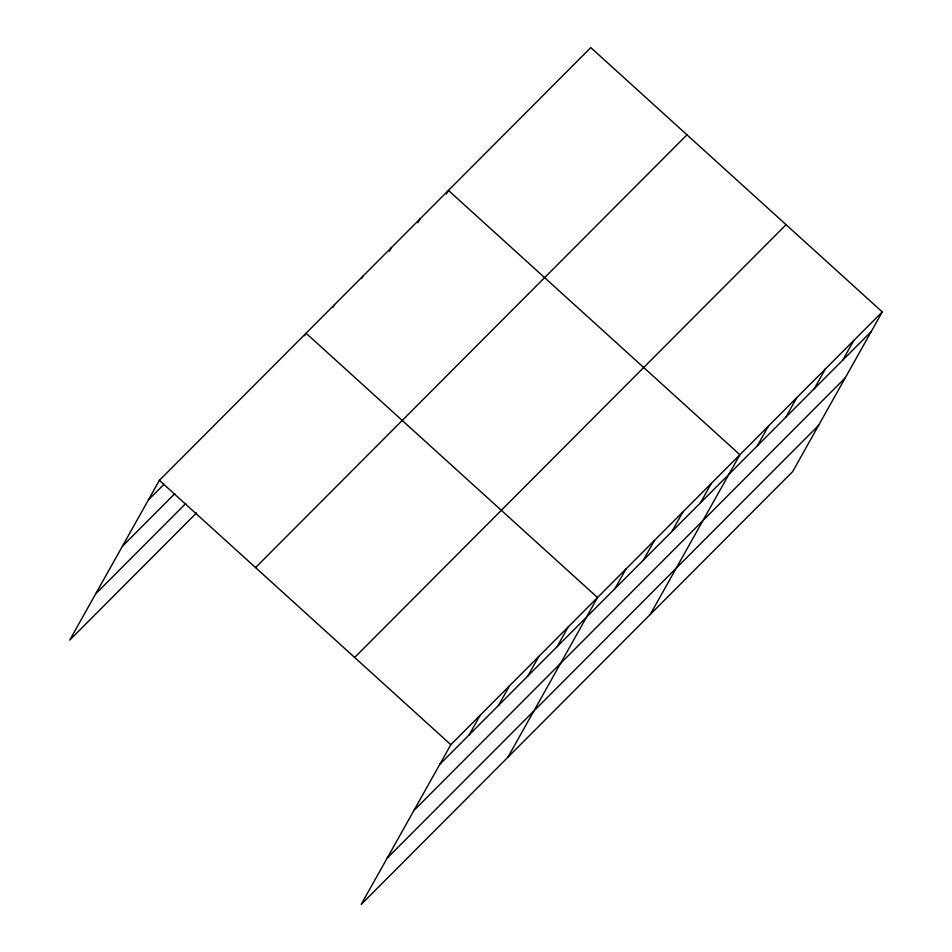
<?xml version="1.0" encoding="UTF-8"?>
<svg xmlns="http://www.w3.org/2000/svg" width="952" height="952" viewBox="0 0 952 952"><rect width="100%" height="100%" fill="white"/><g stroke="black" fill="none" stroke-linecap="round" stroke-linejoin="round"><path stroke-width="1.43" d="M882.254 311.923L450.832 744.69L361.201 904.4L792.623 471.645L882.254 311.923L590.799 47.6L159.377 480.355L69.746 640.077L196.529 512.902M304.688 335.675L306.056 333.224L597.511 597.547L507.88 757.268M333.152 307.115L334.533 304.652M361.629 278.555L363.01 276.092M389.416 251.221L391.486 247.532M417.892 222.649L419.963 218.972M446.369 194.089L448.428 190.412L739.882 454.735L650.252 614.457M469.146 734.896L480.165 715.261M498.479 705.468L509.498 685.833M527.813 676.039L538.832 656.404M557.158 646.61L568.177 626.975M614.968 588.622L625.988 568.987M643.433 560.062L654.464 540.427M671.91 531.502L682.929 511.867M700.386 502.942L711.406 483.295M757.34 445.81L768.359 426.175M785.805 417.25L796.824 397.615M814.281 388.69L825.301 369.055M842.758 360.13L853.777 340.495M148.357 499.99L164.077 484.235M122.415 546.222L174.799 493.671M95.688 593.846L185.795 503.465M255.552 567.582L686.975 134.827M354.644 657.451L786.078 224.696M439.8 764.325L871.235 331.57M413.87 810.545L845.293 377.789M387.143 858.168L818.565 425.413M159.377 480.355L450.832 744.69"/></g></svg>
